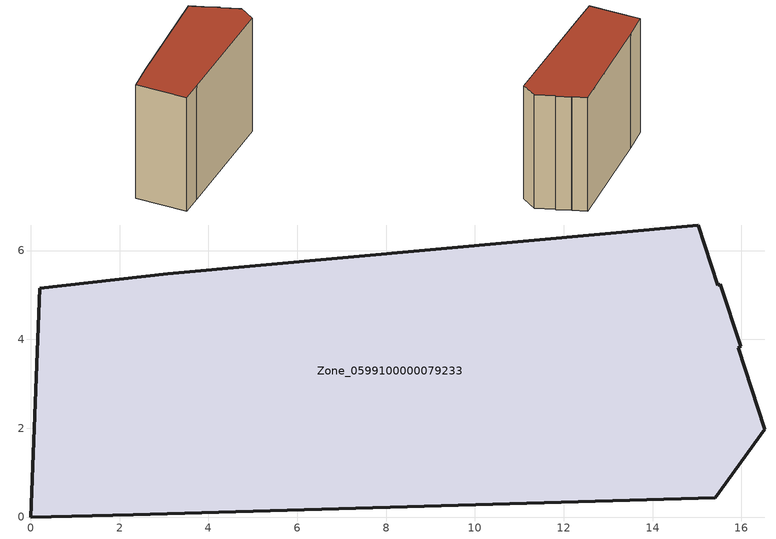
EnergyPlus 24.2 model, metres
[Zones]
Zone_0599100000079233
 floor ground (C_G): 0.2,5.15 3.08,5.48 15.03,6.58 15.47,5.22 15.52,5.24 15.99,3.85 15.93,3.81 16.53,1.97 15.41,0.44 2.3,0.06 0,0 z3.29
 wall outside (C_F): 3.08,5.48 0.2,5.15 0,0 2.3,0.06 15.41,0.44 16.53,1.97 15.93,3.81 15.99,3.85 15.52,5.24 15.47,5.22 15.03,6.58 3.08,5.48 z3.29:15.06
 roof outside (C_R): 15.41,0.44 16.53,1.97 15.93,3.81 15.99,3.85 15.52,5.24 15.47,5.22 15.03,6.58 3.08,5.48 0.2,5.15 0,0 2.3,0.06 z15.06
[BUILDING]
Pand.0599100000079233: North Axis=0; Terrain=City; Loads Convergence Tolerance Value=0.04; Temperature Convergence Tolerance Value=0.4; Solar Distribution=FullExterior; Maximum Number of Warmup Days=25; Minimum Number of Warmup Days=1
[Site:Location]
Rotterdam.The.Hague.AP_ZH_NLD Design_Conditions: Latitude=51.96; Longitude=4.45; Time Zone=1; Elevation=-4.5
[SITE:GROUNDTEMPERATURE:BUILDINGSURFACE]
18, 18, 18, 18, 18, 18, 18, 18, 18, 18, 18, 18
[MATERIAL] Thermal Absorptance=0.9; Solar Absorptance=0.7; Visible Absorptance=0.7
Name | Roughness | Thickness | Conductivity | Density | Specific Heat
G.TI.1946 | MediumSmooth | 0.15 | 1 | 540 | 1210
F.TI.1946 | Rough | 0.3 | 0.857143 | 1920 | 840
R.TI.1946 | MediumRough | 0.2 | 0.1 | 1500 | 1000
[CONSTRUCTION]
C_G: G.TI.1946
C_F: F.TI.1946
C_R: R.TI.1946
[ZONE]
Zone_0599100000079233: Type=1; Multiplier=1; Ceiling Height=Autocalculate; Volume=Autocalculate; Floor Area=autocalculate; Part of Total Floor Area=Yes
[ZONEINFILTRATION:DESIGNFLOWRATE]
Infil_Zone_0599100000079233: Zone or ZoneList or Space or SpaceList=Zone_0599100000079233; Schedule=AlwaysOn; Design Flow Rate Calculation Method=Flow/Area; Flow Rate per Floor Area=0.003; Constant Term Coefficient=1; Temperature Term Coefficient=0; Velocity Term Coefficient=0; Velocity Squared Term Coefficient=0
[HVACTEMPLATE:ZONE:IDEALLOADSAIRSYSTEM]
Zone_0599100000079233: Maximum Heating Supply Air Temperature=50; Minimum Cooling Supply Air Temperature=13; Maximum Heating Supply Air Humidity Ratio=0.0156; Minimum Cooling Supply Air Humidity Ratio=0.0077; Heating Limit=NoLimit; Cooling Limit=NoLimit; Dehumidification Control Type=ConstantSensibleHeatRatio; Cooling Sensible Heat Ratio=0.7; Dehumidification Setpoint=60; Humidification Control Type=None; Humidification Setpoint=30; Outdoor Air Method=None; Outdoor Air Flow Rate per Person=0.00944; Outdoor Air Flow Rate per Zone Floor Area=0; Outdoor Air Flow Rate per Zone=0; Demand Controlled Ventilation Type=None; Outdoor Air Economizer Type=NoEconomizer; Heat Recovery Type=None; Sensible Heat Recovery Effectiveness=0.7; Latent Heat Recovery Effectiveness=0.65
[ZONECONTROL:THERMOSTAT]
ThermostatControl_Zone_0599100000079233: Zone or ZoneList=Zone_0599100000079233; Control Type Schedule=DualSetpointControlType; Control 1=Thermostat_Zone_0599100000079233; Temperature Difference Between Cutout And Setpoint=0
[THERMOSTATSETPOINT:DUALSETPOINT]
Thermostat_Zone_0599100000079233: Heating Setpoint Temperature Schedule=HeatingSetpoint_Zone_0599100000079233; Cooling Setpoint Temperature Schedule=CoolingSetpoint_Zone_0599100000079233
[SCHEDULE:COMPACT]
HeatingSetpoint_Zone_0599100000079233: Through: 12/31, For: AllDays, Until: 24:00, 21
CoolingSetpoint_Zone_0599100000079233: Through: 12/31, For: AllDays, Until: 24:00, 24
DualSetpointControlType: Through: 12/31, For: AllDays, Until: 24:00, 4
AlwaysOn: Through: 12/31, For: AllDays, Until: 24:00, 1
